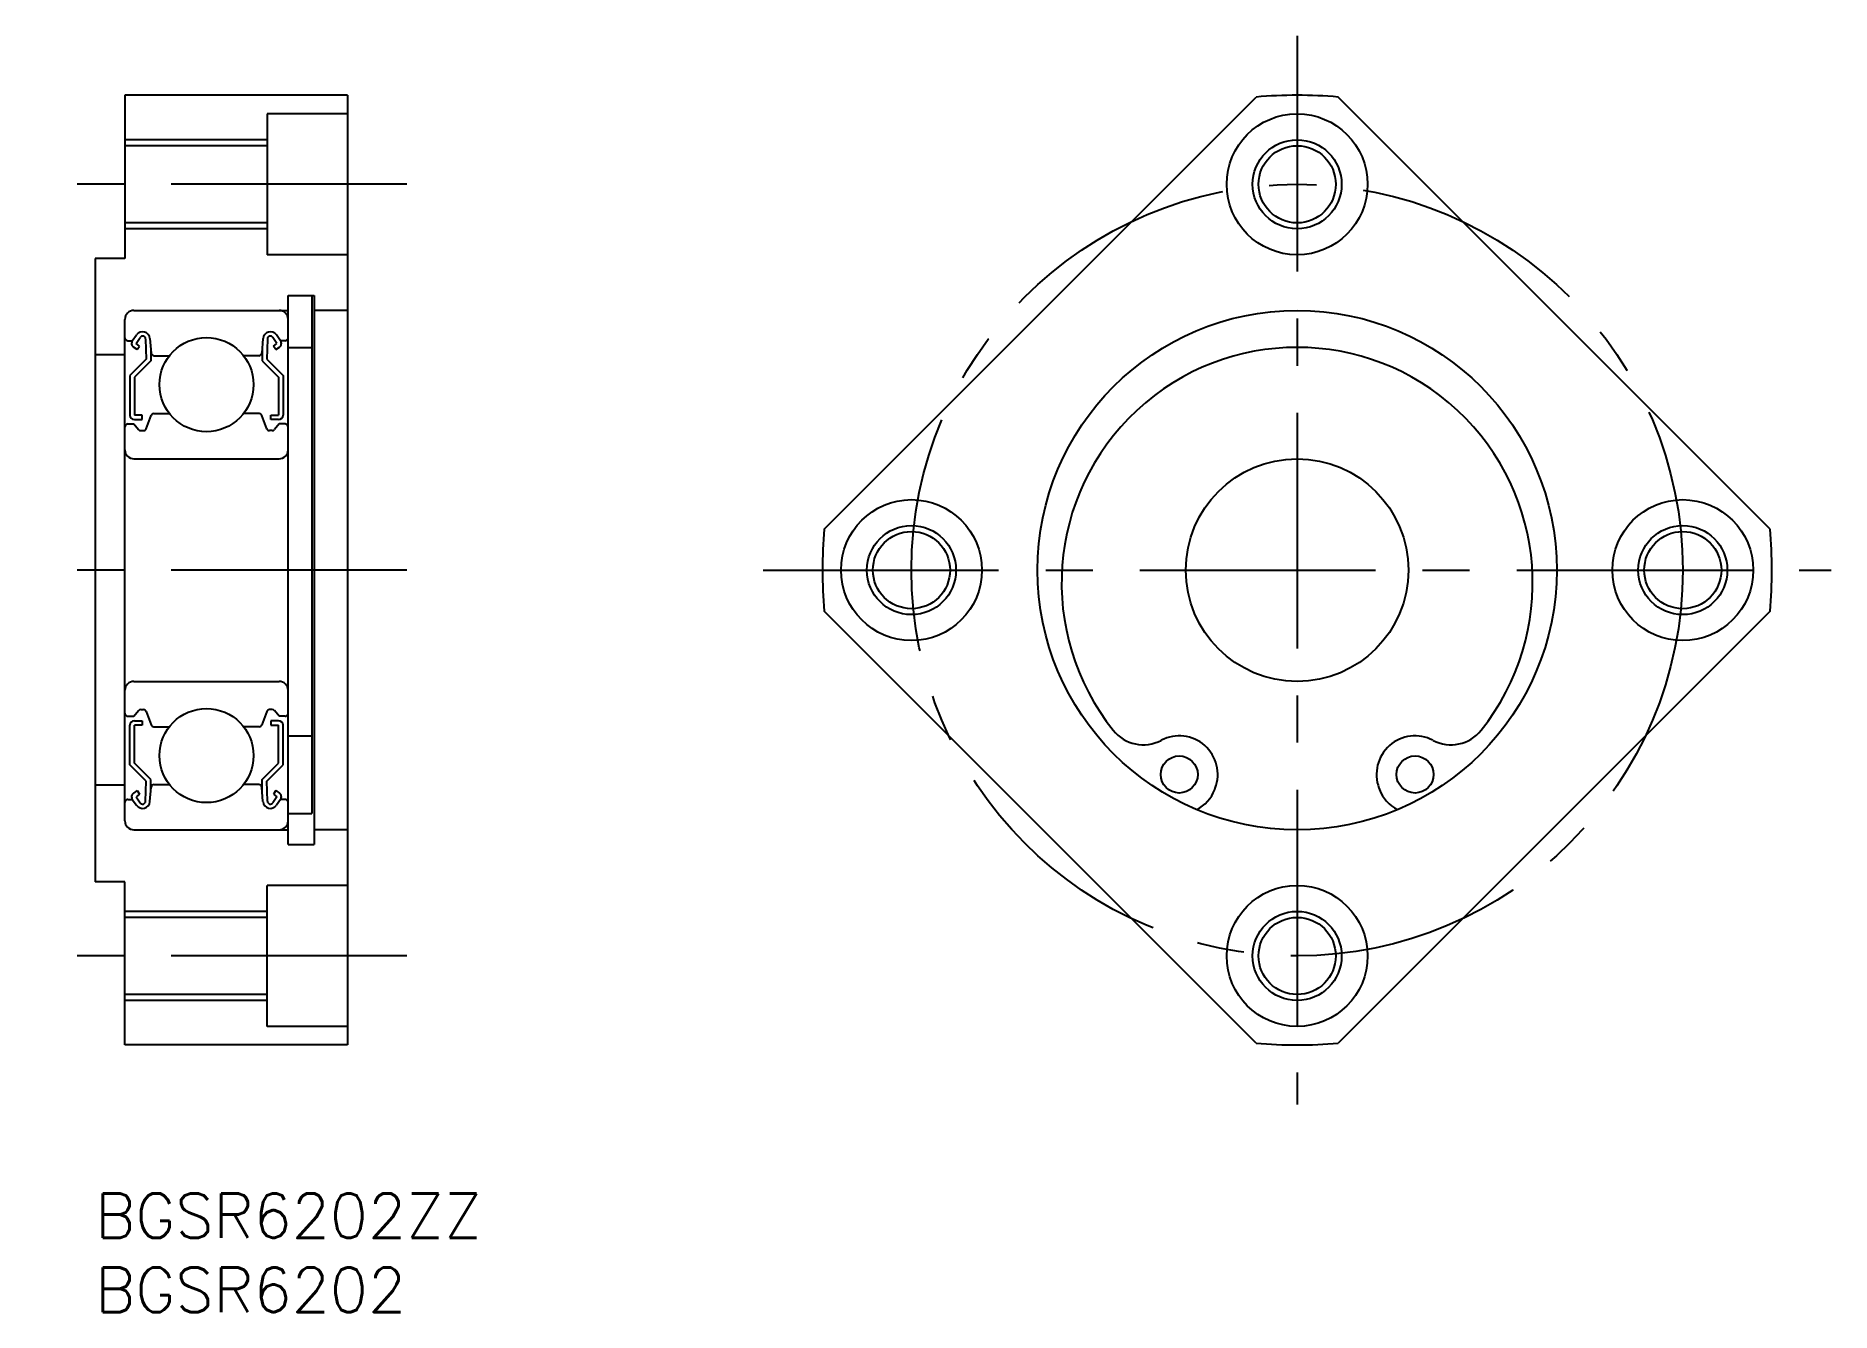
# Model space of a CAD drawing. Extents: x -4 to 117, y -8 to 78.
import ezdxf

# ---------------------------------------------------------------- set-up
doc = ezdxf.new("R2010")
doc.units = 0
doc.header["$LTSCALE"] = 0.5
doc.linetypes.add('CENTER', pattern=[50.8, 31.75, -6.35, 6.35, -6.35])
for name, color, linetype in [('MSM_CENTER', 1, 'CENTER'), ('MSM_CONTINUOUS', 7, 'CONTINUOUS'), ('MSM_NARROW', 5, 'CONTINUOUS'), ('MSM_PART_NUMBER', 7, 'CONTINUOUS')]:
    doc.layers.add(name, color=color, linetype=linetype)
doc.styles.get("Standard").update_dxf_attribs({"font": 'txt.shx', "height": 3, "bigfont": 'bigfont.shx'})

# ---------------------------------------------------------------- blocks, each defined once
blk = doc.blocks.new('*U4')
at = {"layer": 'MSM_PART_NUMBER'}
blk.add_text('BGSR6202ZZ', height=3, dxfattribs=at).set_placement((0, -3))
blk = doc.blocks.new('*U5')
at = {"layer": 'MSM_PART_NUMBER'}
blk.add_text('BGSR6202', height=3, dxfattribs=at).set_placement((0, -8))

msp = doc.modelspace()

# ---------------------------------------------------------------- linework, layer by layer
at = {"layer": 'MSM_CENTER'}
for p, q in [((81.03, 78), (81.03, 6)), ((21, 68), (-2, 68)), ((21, 42), (-4, 42)), ((45.03, 42), (117.03, 42)), ((21, 16), (-2, 16))]:
    msp.add_line(p, q, dxfattribs=at)
msp.add_circle((81.03, 42), 26, dxfattribs=at)
at = {"layer": 'MSM_CONTINUOUS'}
for p, q in [((17, 74), (2, 74)), ((2, 74), (2, 63)), ((9.5, 74), (9.5, 74)), ((13.25, 74), (13.25, 74)), ((17, 74), (17, 10)), ((49.15, 44.77), (78.26, 73.88)), ((112.91, 44.77), (83.8, 73.88)), ((11.6, 72.75), (11.6, 63.25)), ((17, 72.75), (11.6, 72.75)), ((11.6, 70.6), (2, 70.6)), ((11.6, 65.4), (2, 65.4)), ((0, 63), (0, 21)), ((2, 63), (0, 63)), ((17, 63.25), (11.6, 63.25)), ((2.6, 59.5), (13, 59.5)), ((13, 23.5), (13, 60.5)), ((13, 60.5), (14.75, 60.5)), ((14.6, 60.5, -0.5), (14.6, 25.59, -0.5)), ((14.75, 60.5), (14.75, 23.5)), ((17, 59.5), (14.75, 59.5)), ((2, 25.1), (2, 58.9)), ((2.2, 57.45), (2.5, 57.45)), ((2.5, 57.45), (2.78, 57.85)), ((2.82, 56.86), (2.57, 57.03)), ((2.75, 57.28), (3.03, 57.68)), ((2.99, 57.1), (2.75, 57.28)), ((2.82, 56.86), (2.99, 57.1)), ((3.39, 57.57), (3.44, 56.22)), ((3.69, 57.6), (3.77, 56.63)), ((3.74, 56.97), (3.74, 56.1)), ((11.31, 57.6), (11.23, 56.63)), ((11.26, 56.97), (11.26, 56.1)), ((11.61, 57.57), (11.56, 56.22)), ((12.25, 57.28), (11.97, 57.68)), ((12.01, 57.1), (12.25, 57.28)), ((12.18, 56.86), (12.01, 57.1)), ((12.18, 56.86), (12.43, 57.03)), ((12.5, 57.45), (12.22, 57.85)), ((12.8, 57.45), (12.5, 57.45)), ((13, 57), (14.6, 57)), ((2, 56.5), (0, 56.5)), ((3.44, 56.22), (2.34, 55.12)), ((3.74, 56.1), (2.64, 55)), ((3.97, 56.45), (4.99, 56.45)), ((11.03, 56.45), (10.01, 56.45)), ((11.26, 56.1), (12.36, 55)), ((11.56, 56.22), (12.66, 55.12)), ((2.34, 55.12), (2.34, 52.45)), ((2.64, 55), (2.64, 52.45)), ((12.36, 55), (12.36, 52.45)), ((12.66, 55.12), (12.66, 52.45)), ((3.16, 52.45), (2.64, 52.45)), ((2.64, 52.15), (3.16, 52.15)), ((3.16, 52.15), (3.16, 52.45)), ((3.43, 51.53), (3.76, 52.42)), ((3.95, 52.55), (4.99, 52.55)), ((11.05, 52.55), (10.01, 52.55)), ((11.57, 51.53), (11.24, 52.42)), ((11.84, 52.45), (12.36, 52.45)), ((11.84, 52.15), (11.84, 52.45)), ((12.36, 52.15), (11.84, 52.15)), ((2.2, 51.85), (2.6, 51.85)), ((2.6, 51.85), (2.92, 51.47)), ((3.07, 51.4), (3.25, 51.4)), ((11.93, 51.4), (11.75, 51.4)), ((12.4, 51.85), (12.08, 51.47)), ((12.8, 51.85), (12.4, 51.85)), ((2.6, 49.5), (12.4, 49.5)), ((2, 42), (2, 42)), ((78.26, 10.12), (49.15, 39.23)), ((112.91, 39.23), (83.8, 10.12)), ((2.6, 34.5), (12.4, 34.5)), ((2, 33.75), (2, 33.75)), ((2.2, 32.15), (2.6, 32.15)), ((2.34, 28.88), (2.34, 31.55)), ((2.6, 32.15), (2.92, 32.53)), ((2.64, 31.85), (3.16, 31.85)), ((2.64, 29), (2.64, 31.55)), ((3.16, 31.55), (2.64, 31.55)), ((3.07, 32.6), (3.25, 32.6)), ((3.16, 31.85), (3.16, 31.55)), ((3.43, 32.47), (3.76, 31.58)), ((11.57, 32.47), (11.24, 31.58)), ((11.93, 32.6), (11.75, 32.6)), ((11.84, 31.85), (11.84, 31.55)), ((12.36, 31.85), (11.84, 31.85)), ((11.84, 31.55), (12.36, 31.55)), ((12.4, 32.15), (12.08, 32.53)), ((12.36, 29), (12.36, 31.55)), ((12.8, 32.15), (12.4, 32.15)), ((12.66, 28.88), (12.66, 31.55)), ((3.95, 31.45), (4.99, 31.45)), ((11.05, 31.45), (10.01, 31.45)), ((13, 30.83), (14.6, 30.83)), ((3.44, 27.78), (2.34, 28.88)), ((3.74, 27.9), (2.64, 29)), ((3.74, 27.03), (3.74, 27.9)), ((11.26, 27.9), (12.36, 29)), ((11.26, 27.03), (11.26, 27.9)), ((11.56, 27.78), (12.66, 28.88)), ((2, 27.5), (0, 27.5)), ((2.82, 27.14), (2.57, 26.97)), ((2.99, 26.9), (2.75, 26.72)), ((2.75, 26.72), (3.03, 26.32)), ((2.82, 27.14), (2.99, 26.9)), ((3.39, 26.43), (3.44, 27.78)), ((3.69, 26.4), (3.77, 27.37)), ((3.97, 27.55), (4.99, 27.55)), ((11.03, 27.55), (10.01, 27.55)), ((11.31, 26.4), (11.23, 27.37)), ((11.61, 26.43), (11.56, 27.78)), ((12.25, 26.72), (11.97, 26.32)), ((12.18, 27.14), (12.01, 26.9)), ((12.01, 26.9), (12.25, 26.72)), ((12.18, 27.14), (12.43, 26.97)), ((75.47, 27.21), (75.51, 27.32)), ((86.54, 27.32), (86.59, 27.21)), ((2.2, 26.55), (2.5, 26.55)), ((2.5, 26.55), (2.78, 26.15)), ((12.5, 26.55), (12.22, 26.15)), ((12.8, 26.55), (12.5, 26.55)), ((13, 25.59), (14.6, 25.59)), ((2.6, 24.5), (13, 24.5)), ((17, 24.5), (14.75, 24.5)), ((13, 23.5), (14.75, 23.5)), ((2, 21), (0, 21)), ((2, 10), (2, 21)), ((11.6, 11.25), (11.6, 20.75)), ((17, 20.75), (11.6, 20.75)), ((11.6, 18.6), (2, 18.6)), ((11.6, 13.4), (2, 13.4)), ((17, 11.25), (11.6, 11.25)), ((17, 10), (2, 10))]:
    msp.add_line(p, q, dxfattribs=at)
for centre, radius in [((81.03, 68), 4.75), ((81.03, 68), 2.6), ((81.03, 42), 17.5), ((7.5, 54.5), 3.17), ((81.03, 42), 7.5), ((55.03, 42), 4.75), ((107.03, 42), 4.75), ((55.03, 42), 2.6), ((107.03, 42), 2.6), ((7.5, 29.5), 3.17), ((73.08, 28.23), 1.25), ((88.98, 28.23), 1.25), ((81.03, 16), 4.75), ((81.03, 16), 2.6)]:
    msp.add_circle(centre, radius, dxfattribs=at)
for centre, radius, start, end in [((81.03, 42), 32, 85.0374, 94.9626), ((2.6, 58.9), 0.6, 90, 180), ((12.4, 58.9), 0.6, 0, 90), ((2.2, 57.65), 0.2, 180, 270), ((2.75, 57.28), 0.3, 144.9356, 235.0377), ((3.19, 57.56), 0.5, 5.065, 144.9356), ((3.19, 57.57), 0.2, 2.1312, 144.9367), ((11.81, 57.56), 0.5, 35.0644, 174.935), ((11.81, 57.57), 0.2, 35.0633, 177.8688), ((12.25, 57.28), 0.3, 304.9623, 35.0644), ((12.8, 57.65), 0.2, 270, 0), ((81.03, 41.13), 15.88, 321.3506, 218.6494), ((3.97, 56.65), 0.2, 185.065, 270), ((11.03, 56.65), 0.2, 270, 354.935), ((2.64, 52.45), 0.3, 180, 270), ((3.95, 52.35), 0.2, 90, 159.9703), ((11.05, 52.35), 0.2, 20.0297, 90), ((12.36, 52.45), 0.3, 270, 0), ((2.2, 51.65), 0.2, 90, 180), ((3.07, 51.6), 0.2, 219.997, 270), ((3.25, 51.6), 0.2, 270, 339.9703), ((11.75, 51.6), 0.2, 200.0297, 270), ((11.93, 51.6), 0.2, 270, 320.003), ((12.8, 51.65), 0.2, 0, 90), ((2.6, 50.1), 0.6, 180, 270), ((12.4, 50.1), 0.6, 270, 0), ((81.03, 42), 32, 175.0374, 184.9626), ((81.03, 42), 32, 355.0374, 4.9626), ((2.6, 33.9), 0.6, 90, 180), ((12.4, 33.9), 0.6, 0, 90), ((2.2, 32.35), 0.2, 180, 270), ((2.64, 31.55), 0.3, 90, 180), ((3.07, 32.4), 0.2, 90, 140.003), ((3.25, 32.4), 0.2, 20.0297, 90), ((3.95, 31.65), 0.2, 200.0297, 270), ((11.05, 31.65), 0.2, 270, 339.9703), ((11.75, 32.4), 0.2, 90, 159.9703), ((11.93, 32.4), 0.2, 39.997, 90), ((12.36, 31.55), 0.3, 0, 90), ((12.8, 32.35), 0.2, 270, 0), ((70.66, 32.83), 2.6, 218.6494, 297.7045), ((73.08, 28.23), 2.6, 339.4114, 117.7045), ((88.98, 28.23), 2.6, 62.2955, 200.5886), ((91.4, 32.83), 2.6, 242.2955, 321.3506), ((2.75, 26.72), 0.3, 124.9623, 215.0644), ((3.97, 27.35), 0.2, 90, 174.935), ((11.03, 27.35), 0.2, 5.065, 90), ((12.25, 26.72), 0.3, 324.9356, 55.0377), ((73.13, 28.09), 2.5, 297.0551, 339.4114), ((88.93, 28.09), 2.5, 200.5886, 242.9449), ((2.2, 26.35), 0.2, 90, 180), ((3.19, 26.44), 0.5, 215.0644, 354.935), ((3.19, 26.43), 0.2, 215.0633, 357.8688), ((11.81, 26.44), 0.5, 185.065, 324.9356), ((11.81, 26.43), 0.2, 182.1312, 324.9367), ((12.8, 26.35), 0.2, 0, 90), ((2.6, 25.1), 0.6, 180, 270), ((12.4, 25.1), 0.6, 270, 0), ((81.03, 42), 32, 265.0374, 274.9626)]:
    msp.add_arc(centre, radius, start, end, dxfattribs=at)
at = {"layer": 'MSM_NARROW'}
for p, q in [((11.6, 71), (2, 71)), ((11.6, 65), (2, 65)), ((11.6, 19), (2, 19)), ((11.6, 13), (2, 13))]:
    msp.add_line(p, q, dxfattribs=at)
for centre in [(81.03, 68), (55.03, 42), (107.03, 42), (81.03, 16)]:
    msp.add_circle(centre, 3, dxfattribs=at)

# ---------------------------------------------------------------- block references
at = {"layer": 'MSM_CONTINUOUS'}
for name in ['*U4', '*U5']:
    msp.add_blockref(name, (0, 0), dxfattribs=at)

doc.saveas('drawing.dxf')
